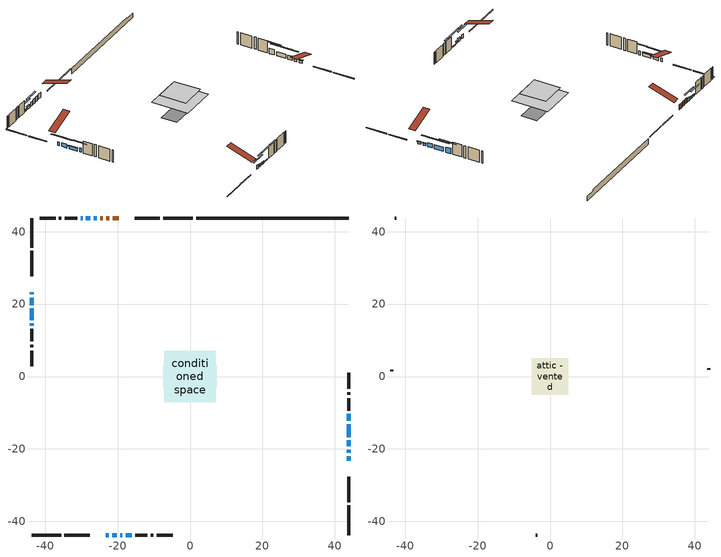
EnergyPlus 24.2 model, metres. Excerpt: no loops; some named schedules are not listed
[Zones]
conditioned space
 floor outside (Floor1 construction): -1.15,-1.15 -1.15,1.15 1.15,1.15 1.15,-1.15 z0.36
 floor adiabatic (AdiabaticFloorConstruction): -7.05,-7.05 -7.05,7.05 7.05,7.05 7.05,-7.05 z2.8
 floor foundation (Slab1 construction): -7.45,-3.06 -7.45,3.06 7.45,3.06 7.45,-3.06 z-1.87
 wall outside (RimJoist1 construction): 0.77,43.76 -7.38,43.76 / -43.76,-43.76 -35.61,-43.76 / -43.76,43.76 -43.76,35.61 / 43.76,-43.76 43.76,-35.61 z0.36:0.66
 wall outside (RimJoist2 construction): -8.31,43.76 -15.25,43.76 / -34.68,-43.76 -27.74,-43.76 / -43.76,34.68 -43.76,27.74 / 43.76,-34.68 43.76,-27.74 z0.36:0.66
 wall outside (AdiabaticWallConstruction 1): -19.73,43.76 -21.34,43.76 / -22.27,43.76 -23.11,43.76 / -24.04,43.76 -24.79,43.76 z0.36:2.39
 wall outside (AdiabaticWallConstruction): -43.76,23.26 -43.76,22.7 z0.36:1.83; -25.72,43.76 -26.58,43.76 / -23.26,-43.76 -22.4,-43.76 / -43.76,14.63 -43.76,14.07 / 43.76,-19.27 43.76,-17.64 / 43.76,-16.72 43.76,-13.16 z0.36:1.99; -43.76,21.77 -43.76,19.74 z0.36:1.88; 43.76,-23.26 43.76,-22.04 / 43.76,-21.11 43.76,-20.2 / -27.51,43.76 -28.73,43.76 / -21.47,-43.76 -20.25,-43.76 z0.36:1.28; -19.32,-43.76 -18.71,-43.76 z0.36:0.97; -43.76,18.81 -43.76,15.56 z0.36:1.58; -17.78,-43.76 -16.1,-43.76 z0.36:0.69; -29.66,43.76 -30.2,43.76 z0.36:1.25; 43.76,-12.23 43.76,-10.32 z0.36:2.39
 wall outside (Wall1 construction): -31.12,43.76 -34.55,43.76 / -15.18,-43.76 -11.75,-43.76 / -43.76,13.15 -43.76,9.72 / 43.76,-9.39 43.76,-5.96 z0.36:5.24
 wall outside (Wall2 construction): -35.48,43.76 -36.19,43.76 / -10.82,-43.76 -10.11,-43.76 / -43.76,8.79 -43.76,8.08 / 43.76,-5.04 43.76,-4.32 z0.36:5.24
 wall outside (Wall3 construction): -37.12,43.76 -41.5,43.76 / -9.18,-43.76 -4.79,-43.76 / -43.76,7.15 -43.76,2.76 / 43.76,-3.39 43.76,0.99 z0.36:5.24
 wall foundation (FoundationWall1 construction): 1.7,43.76,-1.87 1.7,43.76,0.36 39.56,43.76,0.36 39.56,43.76,-0.13 43.76,43.76,-0.13 43.76,43.76,-1.87
 window (WindowConstruction 12): -43.76,23.26 -43.76,22.7 z0.36:1.83
 window (WindowConstruction 3): -25.72,43.76 -26.58,43.76 z0.36:1.98
 window (WindowConstruction 4): -23.26,-43.76 -22.4,-43.76 z0.36:1.98
 window (WindowConstruction 5): -43.76,21.77 -43.76,19.74 z0.36:1.88
 window (WindowConstruction 6): 43.76,-23.26 43.76,-22.04 z0.36:1.27
 window (WindowConstruction 7): 43.76,-21.11 43.76,-20.2 z0.36:1.27
 window (WindowConstruction 8): -27.51,43.76 -28.73,43.76 z0.36:1.27
 window (WindowConstruction 9): -21.47,-43.76 -20.25,-43.76 z0.36:1.27
 window (WindowConstruction 10): -19.32,-43.76 -18.71,-43.76 z0.36:0.97
 window (WindowConstruction 11): -43.76,18.81 -43.76,15.56 z0.36:1.58
 window (WindowConstruction 13): -43.76,14.63 -43.76,14.08 z0.36:1.98
 window (WindowConstruction 15): -17.78,-43.76 -16.11,-43.76 z0.36:0.69
 window (WindowConstruction 14): -29.66,43.76 -30.19,43.76 z0.36:1.25
 window (WindowConstruction): 43.76,-19.27 43.76,-17.64 z0.36:1.98
 window (WindowConstruction 1): 43.76,-16.72 43.76,-13.16 z0.36:1.98
 window (WindowConstruction 2): 43.76,-12.23 43.76,-10.32 z0.36:2.39
 door (Door): -19.73,43.76 -21.34,43.76 z0.36:2.39
 door (Door 1): -22.27,43.76 -23.11,43.76 z0.36:2.39
 door (Door 2): -24.04,43.76 -24.79,43.76 z0.36:2.39
 ceiling adiabatic (AdiabaticFloorConstruction): 7.05,-7.05 7.05,7.05 -7.05,7.05 -7.05,-7.05 z2.8
attic - vented
 floor to conditioned space (Floor2 construction Reversed): -5.1,-5.1 -5.1,5.1 5.1,5.1 5.1,-5.1 z5.24
 wall outside (Wall4 construction): -42.43,43.76 -42.83,43.76 / -3.87,-43.76 -3.47,-43.76 / -43.76,1.84 -43.76,1.44 / 43.76,1.92 43.76,2.32 z0.36:5.24
 roof outside (Roof1 construction): -18.8,43.76,5.24 -18.8,33.82,8.55 -16.18,33.82,8.55 -16.18,43.76,5.24; -24.19,-43.76,5.24 -24.19,-33.82,8.55 -26.81,-33.82,8.55 -26.81,-43.76,5.24; -43.76,24.19,5.24 -33.82,24.19,8.55 -33.82,26.81,8.55 -43.76,26.81,5.24; 43.76,-24.19,5.24 33.82,-24.19,8.55 33.82,-26.81,8.55 43.76,-26.81,5.24
shading: -43.76,20.21 -43.76,25.75 -44.17,25.75 -44.17,20.21 z4.32; -29.07,43.76 -23.23,43.76 -23.23,44.17 -29.07,44.17 z4.47; -19.91,-43.76 -25.75,-43.76 -25.75,-44.17 -19.91,-44.17 z4.47; -43.76,17.25 -43.76,24.26 -44.17,24.26 -44.17,17.25 z4.37; 43.76,-21.84 43.76,-23.46 44.17,-23.46 44.17,-21.84 z1.48; 43.76,-20 43.76,-21.31 44.17,-21.31 44.17,-20 z1.48; -28.93,43.76 -27.31,43.76 -27.31,44.17 -28.93,44.17 z1.48; -20.05,-43.76 -21.67,-43.76 -21.67,-44.17 -20.05,-44.17 z1.48; -18.51,-43.76 -19.52,-43.76 -19.52,-44.17 -18.51,-44.17 z1.17; -43.76,15.36 -43.76,19.01 -44.17,19.01 -44.17,15.36 z1.78; -43.76,11.59 -43.76,17.12 -44.17,17.12 -44.17,11.59 z4.47; -11.18,-43.76 -22.71,-43.76 -22.71,-44.17 -11.18,-44.17 z5.62; -32.68,43.76 -27.17,43.76 -27.17,44.17 -32.68,44.17 z3.74; 43.76,-15.15 43.76,-21.76 44.17,-21.76 44.17,-15.15 z4.47; 43.76,-10.67 43.76,-19.21 44.17,-19.21 44.17,-10.67 z4.47; 43.76,-7.83 43.76,-14.72 44.17,-14.72 44.17,-7.83 z4.88
[Building]
Building 1: Terrain=Suburbs
[Site:Location]
Toronto City Centre_ON: Latitude {deg}=43.63; Longitude {deg}=-79.39; Time Zone {hr}=-5; Elevation {m}=77; Keep Site Location Information=Yes
[Site:GroundTemperature:Shallow]
5.01852, 3.26908, 3.12898, 3.95918, 7.29196, 10.6092, 13.4851, 15.3069, 15.4617, 13.9799, 11.1774, 7.9619
[Site:WaterMainsTemperature]
Calculation Method=Schedule; Temperature Schedule=mains temperature schedule
[Material] Roughness=Rough; Thermal Absorptance=0.9
Name | Thickness {m} | Conductivity {W/m-K} | Density {kg/m3} | Specific Heat {J/kg-K} | Solar Absorptance | Visible Absorptance
asphalt or fiberglass shingles | 0.00635 | 0.162714 | 1121.4 | 1465.45 | 0.4 | 0.4
ceiling loosefill ins | 0.254 | 0.0480833 | 16.02 | 1046.75 | 0.7 | 0.7
ceiling stud and cavity | 0.1397 | 0.139188 | 65.682 | 1177.47 | 0.7 | 0.7
concrete 4.0 in. | 0.1016 | 1.803125 | 2242.8 | 837.4 | 0.7 | 0.7
concrete 8.0 in. | 0.2032 | 1.803125 | 2242.8 | 837.4 | 0.7 | 0.7
door material | 0.04445 | 0.053851 | 512.64 | 1214.23 | 0.7 | 0.7
door material 1 | 0.04445 | 0.20624 | 512.64 | 1214.23 | 0.7 | 0.7
exterior vertical ins | 0.0457286 | 0.029427 | 32.04 | 1214.23 | 0.7 | 0.7
floor covering | 0.0127 | 0.0433444 | 54.468 | 1339.84 | 0.6 | 0.6
floor rigid ins; rim joist rigid ins | 0.051816 | 0.029427 | 32.04 | 1214.23 | 0.7 | 0.7
floor rigid ins 1; wall rigid ins | 0.512978 | 0.029427 | 32.04 | 1214.23 | 0.7 | 0.7
floor stud and cavity | 0.1397 | 0.0895258 | 92.3553 | 1139.71 | 0.7 | 0.7
floor stud and cavity 1 | 0.1397 | 1.75129 | 37.0049 | 1207.88 | 0.7 | 0.7
furniture material conditioned space 1 | 0.1524 | 0.115458 | 640.8 | 1214.23 | 0.6 | 0.6
gypsum board | 0.0127 | 0.160291 | 801 | 837.4 | 0.6 | 0.6
gypsum board 1 | 0.0127 | 0.160291 | 801 | 837.4 | 0.7 | 0.7
osb sheathing 0.5 in. | 0.0127 | 0.115458 | 512.64 | 1214.23 | 0.7 | 0.7
osb sheathing 0.75 in. | 0.01905 | 0.115458 | 512.64 | 1214.23 | 0.7 | 0.7
osb sheathing 2.0 in. | 0.0508 | 0.115458 | 512.64 | 1214.23 | 0.7 | 0.7
rim joist stud and cavity | 0.0508 | 0.0296634 | 125.044 | 1163.47 | 0.6 | 0.6
rim joist stud and cavity 1 | 0.0508 | 0.035244 | 125.044 | 1163.47 | 0.6 | 0.6
slab rigid ins | 0.00025908 | 0.029427 | 32.04 | 1214.23 | 0.7 | 0.7
wall stud and cavity | 0.1397 | 0.0820459 | 139.0536 | 1170.24 | 0.7 | 0.7
wall stud and cavity 1 | 0.1397 | 0.111431 | 139.0536 | 1170.24 | 0.7 | 0.7
wall stud and cavity 2 | 0.1397 | 0.0940029 | 139.0536 | 1170.24 | 0.7 | 0.7
wall stud and cavity 3 | 0.0889 | 6.1454 | 50.32683 | 1063.81 | 0.6 | 0.6
wall stud and cavity 4 | 0.0889 | 0.380278 | 52.3479 | 1209.89 | 0.7 | 0.7
wall stud and cavity 5 | 0.0889 | 0.391764 | 83.0341 | 1211.67 | 0.7 | 0.7
wood siding | 0.0254 | 0.102417 | 544.68 | 1172.36 | 0.4 | 0.4
wood siding 1 | 0.00254 | 0.102417 | 544.68 | 1172.36 | 0.4 | 0.4
wood siding 2; wood siding 3; wood siding 4 | 0.0254 | 0.102417 | 544.68 | 1172.36 | 0.7 | 0.7
[WindowMaterial:SimpleGlazingSystem]
Name | U-Factor {W/m2-K} | Solar Heat Gain Coefficient
WindowMaterial | 1.77835 | 0.63
WindowMaterial 1 | 1.7846 | 0.6
WindowMaterial 10 | 3.30914 | 0.62
WindowMaterial 11 | 3.310274 | 0.62
WindowMaterial 12 | 2.992306 | 0.59
WindowMaterial 13 | 4.925665 | 0.6
WindowMaterial 2 | 2.97414 | 0.6
WindowMaterial 3 | 1.78516 | 0.6
WindowMaterial 4 | 2.07304 | 0.65
WindowMaterial 5 | 3.30346 | 0.65
WindowMaterial 6 | 1.788 | 0.58
WindowMaterial 7 | 1.785731 | 0.59
WindowMaterial 8 | 1.794248 | 0.52
WindowMaterial 9 | 1.78062 | 0.62
[Construction]
AdiabaticFloorConstruction: floor stud and cavity 1, floor rigid ins 1, osb sheathing 0.75 in., floor covering
AdiabaticWallConstruction: wood siding 3, wall rigid ins, wall stud and cavity 4, gypsum board
AdiabaticWallConstruction 1: wood siding 4, wall rigid ins, wall stud and cavity 4, gypsum board
Door; Door 1: door material
Door 2: door material 1
Floor1 construction: floor stud and cavity, floor rigid ins, osb sheathing 0.75 in., floor covering
Floor2 construction Reversed: gypsum board, ceiling stud and cavity, ceiling loosefill ins
FoundationWall1 construction: concrete 8.0 in., gypsum board 1
furniture construction conditioned space 1: furniture material conditioned space 1
PartitionWallConstruction: gypsum board, wall stud and cavity 5, gypsum board
RimJoist1 construction: wood siding 2, osb sheathing 2.0 in., rim joist stud and cavity
RimJoist2 construction: wood siding 2, rim joist rigid ins, osb sheathing 2.0 in., rim joist stud and cavity 1
Roof1 construction: asphalt or fiberglass shingles
Slab1 construction: slab rigid ins, concrete 4.0 in.
Wall1 construction: wood siding, osb sheathing 0.5 in., wall stud and cavity, gypsum board
Wall2 construction: wood siding, osb sheathing 0.5 in., wall stud and cavity 1, gypsum board
Wall3 construction: wood siding, osb sheathing 0.5 in., wall stud and cavity 2, gypsum board
Wall4 construction: wood siding 1, wall stud and cavity 3
WindowConstruction: WindowMaterial
WindowConstruction 1: WindowMaterial 1
WindowConstruction 10: WindowMaterial 8
WindowConstruction 11: WindowMaterial 9
WindowConstruction 12: WindowMaterial 10
WindowConstruction 13: WindowMaterial 11
WindowConstruction 14: WindowMaterial 12
WindowConstruction 15: WindowMaterial 13
WindowConstruction 2: WindowMaterial 2
WindowConstruction 3; WindowConstruction 4: WindowMaterial 3
WindowConstruction 5: WindowMaterial 4
WindowConstruction 6: WindowMaterial 5
WindowConstruction 7: WindowMaterial 6
WindowConstruction 8; WindowConstruction 9: WindowMaterial 7
[Zone] Multiplier=1; Part of Total Floor Area=Yes
Name | Volume {m3}
attic - vented | 56.0758
conditioned space | 717
[Space]
Name | Zone | Volume {m3}
attic - vented 1 | attic - vented | 56.0758
conditioned space 1 | conditioned space | 717
[ZoneInfiltration:EffectiveLeakageArea]
infil attic - vented 1: Zone or Space=attic - vented 1; Schedule=Always On Discrete; Effective Air Leakage Area {cm2}=4388.21; Stack Coefficient=0.000569607; Wind Coefficient=1.61253e-05
[ZoneMixing]
whole house fan mix: Zone or Space=attic - vented; Schedule=Always On Continuous; Design Flow Rate Calculation Method=Flow/Zone; Design Flow Rate {m3/s}=0; Source Zone or Space=conditioned space
[SurfaceProperty:ExposedFoundationPerimeter]
Slab1: Exposed Perimeter Calculation Method=TotalExposedPerimeter; Total Exposed Perimeter {m}=42.062
[InternalMass] Zone or ZoneList=conditioned space; Space or SpaceList=conditioned space 1
Name | Construction | Surface Area {m2}
furniture mass conditioned space 1 | furniture construction conditioned space 1 | 118.124
partition wall mass | PartitionWallConstruction | 295.31
[Lights]
interior lighting: Zone or ZoneList or Space or SpaceList=conditioned space 1; Schedule=interior lighting schedule; Design Level Calculation Method=LightingLevel; Lighting Level {W}=343.2; Return Air Fraction=0; Fraction Radiant=0.6; Fraction Visible=0.2; Fraction Replaceable=1
[People]
occupants: Zone or ZoneList or Space or SpaceList=conditioned space 1; Number of People Schedule=occupants schedule; Number of People Calculation Method=People; Number of People=3; Fraction Radiant=0.314171; Sensible Heat Fraction=0.56303; Activity Level Schedule=occupants activity schedule; Carbon Dioxide Generation Rate {m3/s-W}=0; Enable ASHRAE 55 Comfort Warnings=No; Mean Radiant Temperature Calculation Type=EnclosureAveraged
[ElectricEquipment] Zone or ZoneList or Space or SpaceList=conditioned space 1; Design Level Calculation Method=EquipmentLevel
Name | Schedule | Design Level {W} | Fraction Latent | Fraction Radiant | Fraction Lost
clothes dryer | clothes dryer schedule | 140.772 | 0.015 | 0.081 | 0.85
clothes washer | clothes washer schedule | 32.1985 | 0.03 | 0.162 | 0.7
cooking range | cooking range schedule | 215.147 | 0.08 | 0.432 | 0.2
dishwasher | dishwasher schedule | 66.8632 | 0.3 | 0.18 | 0.4
fridge | fridge schedule | 72.9452 | 0 | 0.6 | 0
mech vent bath fan 0 | mech vent bath fan 0 schedule | 43 | 0 | 0 | 1
mech vent bath fan 1 | mech vent bath fan 1 schedule | 43 | 0 | 0 | 1
mech vent house fan | mech vent house fan schedule | 0 | 0 | 0 | 1
mech vent house fan cfis | mech vent house fan cfis schedule | 0 | 0 | 0 | 0
mech vent range fan 0 | mech vent range fan 0 schedule | 43 | 0 | 0 | 1
misc plug loads | misc plug loads schedule | 494.7 | 0.045 | 0.513 | 0.1
whole house fan | Always On Discrete | 0 | 0 | 0 | 1
[OtherEquipment] Zone or ZoneList or Space or SpaceList=conditioned space 1; Design Level Calculation Method=EquipmentLevel
Name | Fuel Type | Schedule | Design Level {W} | Fraction Latent | Fraction Radiant | Fraction Lost
clothes dryer 1 | Electricity | clothes dryer schedule | 0 | 0.015 | 0.081 | 0.85
cooking range 1 | Electricity | cooking range schedule | 0 | 0.08 | 0.432 | 0.2
general water use latent | None | general water use schedule | 62.594 | 1 | 0 | 0
general water use sensible | None | general water use schedule | -61.6891 | 0 | 0.6 | 0
mech vent house fan latent load | None | Always On Discrete | 0 | 1 | 0 | 0
mech vent house fan sensible load | None | Always On Discrete | 0 | 0 | 0 | 0
water heater energy adjustment1 | NaturalGas | Always On Discrete | 0.01 | 0 | 0 | 1
[ZoneInfiltration:DesignFlowRate] Zone or ZoneList or Space or SpaceList=conditioned space 1; Schedule=Always On Discrete; Design Flow Rate Calculation Method=Flow/Zone; Design Flow Rate {m3/s}=0
infil flow; natural vent flow; whole house fan flow
[Foundation:Kiva]
Foundation Kiva 1: Initial Indoor Air Temperature {C}=18; Wall Height Above Grade {m}=0.359999; Wall Depth Below Slab {m}=0.2032; Custom Block Material Name 1=exterior vertical ins; Custom Block Depth 1 {m}=2.23001; Custom Block X Position 1 {m}=0.2159; Custom Block Z Position 1 {m}=0
[Foundation:Kiva:Settings]
Soil Conductivity {W/m-K}=0.849921; Soil Density {kg/m3}=1842.3; Soil Specific Heat {J/kg-K}=418.7; Ground Solar Absorptivity=0.9; Ground Thermal Absorptivity=0.9; Ground Surface Roughness {m}=0.03; Far-Field Width {m}=40; Deep-Ground Boundary Condition=ZeroFlux; Deep-Ground Depth {m}=40; Minimum Cell Dimension {m}=0.2; Maximum Cell Growth Coefficient=3; Simulation Timestep=Timestep
[Exterior:Lights]
exterior lighting: Schedule=exterior lighting schedule; Design Level {W}=75.6
[Schedule:Constant]
Name | Hourly Value
Always On Continuous; mech vent house fan schedule; mech vent house fan cfis schedule; Always On Discrete | 1
occupants activity schedule | 117.228
fridge schedule | 0
[Schedule:Week:Daily]
interior lighting schedule Week Rule - Jan1-Jan27: interior lighting schedule day, interior lighting schedule day, interior lighting schedule day, interior lighting schedule day, interior lighting schedule day, interior lighting schedule day, interior lighting schedule day, interior lighting schedule default day, interior lighting schedule default day, interior lighting schedule default day, interior lighting schedule default day, interior lighting schedule default day
interior lighting schedule Week Rule - Jan28-Feb3: interior lighting schedule day, interior lighting schedule day, interior lighting schedule day, interior lighting schedule day, interior lighting schedule day 1, interior lighting schedule day 1, interior lighting schedule day 1, interior lighting schedule default day, interior lighting schedule default day, interior lighting schedule default day, interior lighting schedule default day, interior lighting schedule default day
interior lighting schedule Week Rule - Feb4-Feb24: interior lighting schedule day 1, interior lighting schedule day 1, interior lighting schedule day 1, interior lighting schedule day 1, interior lighting schedule day 1, interior lighting schedule day 1, interior lighting schedule day 1, interior lighting schedule default day, interior lighting schedule default day, interior lighting schedule default day, interior lighting schedule default day, interior lighting schedule default day
interior lighting schedule Week Rule - Feb25-Mar3: interior lighting schedule day 1, interior lighting schedule day 1, interior lighting schedule day 1, interior lighting schedule day 1, interior lighting schedule day 2, interior lighting schedule day 2, interior lighting schedule day 2, interior lighting schedule default day, interior lighting schedule default day, interior lighting schedule default day, interior lighting schedule default day, interior lighting schedule default day
interior lighting schedule Week Rule - Mar4-Mar31: interior lighting schedule day 2, interior lighting schedule day 2, interior lighting schedule day 2, interior lighting schedule day 2, interior lighting schedule day 2, interior lighting schedule day 2, interior lighting schedule day 2, interior lighting schedule default day, interior lighting schedule default day, interior lighting schedule default day, interior lighting schedule default day, interior lighting schedule default day
interior lighting schedule Week Rule - Apr1-Apr28: interior lighting schedule day 3, interior lighting schedule day 3, interior lighting schedule day 3, interior lighting schedule day 3, interior lighting schedule day 3, interior lighting schedule day 3, interior lighting schedule day 3, interior lighting schedule default day, interior lighting schedule default day, interior lighting schedule default day, interior lighting schedule default day, interior lighting schedule default day
interior lighting schedule Week Rule - Apr29-May5: interior lighting schedule day 3, interior lighting schedule day 3, interior lighting schedule day 4, interior lighting schedule day 4, interior lighting schedule day 4, interior lighting schedule day 4, interior lighting schedule day 4, interior lighting schedule default day, interior lighting schedule default day, interior lighting schedule default day, interior lighting schedule default day, interior lighting schedule default day
interior lighting schedule Week Rule - May6-May26: interior lighting schedule day 4, interior lighting schedule day 4, interior lighting schedule day 4, interior lighting schedule day 4, interior lighting schedule day 4, interior lighting schedule day 4, interior lighting schedule day 4, interior lighting schedule default day, interior lighting schedule default day, interior lighting schedule default day, interior lighting schedule default day, interior lighting schedule default day
interior lighting schedule Week Rule - May27-Jun2: interior lighting schedule day 4, interior lighting schedule day 4, interior lighting schedule day 4, interior lighting schedule day 4, interior lighting schedule day 4, interior lighting schedule day 5, interior lighting schedule day 5, interior lighting schedule default day, interior lighting schedule default day, interior lighting schedule default day, interior lighting schedule default day, interior lighting schedule default day
interior lighting schedule Week Rule - Jun3-Jun30: interior lighting schedule day 5, interior lighting schedule day 5, interior lighting schedule day 5, interior lighting schedule day 5, interior lighting schedule day 5, interior lighting schedule day 5, interior lighting schedule day 5, interior lighting schedule default day, interior lighting schedule default day, interior lighting schedule default day, interior lighting schedule default day, interior lighting schedule default day
interior lighting schedule Week Rule - Jul1-Jul28: interior lighting schedule day 6, interior lighting schedule day 6, interior lighting schedule day 6, interior lighting schedule day 6, interior lighting schedule day 6, interior lighting schedule day 6, interior lighting schedule day 6, interior lighting schedule default day, interior lighting schedule default day, interior lighting schedule default day, interior lighting schedule default day, interior lighting schedule default day
interior lighting schedule Week Rule - Jul29-Aug4: interior lighting schedule day 6, interior lighting schedule day 6, interior lighting schedule day 6, interior lighting schedule day 7, interior lighting schedule day 7, interior lighting schedule day 7, interior lighting schedule day 7, interior lighting schedule default day, interior lighting schedule default day, interior lighting schedule default day, interior lighting schedule default day, interior lighting schedule default day
interior lighting schedule Week Rule - Aug5-Aug25: interior lighting schedule day 7, interior lighting schedule day 7, interior lighting schedule day 7, interior lighting schedule day 7, interior lighting schedule day 7, interior lighting schedule day 7, interior lighting schedule day 7, interior lighting schedule default day, interior lighting schedule default day, interior lighting schedule default day, interior lighting schedule default day, interior lighting schedule default day
interior lighting schedule Week Rule - Aug26-Sep1: interior lighting schedule day 7, interior lighting schedule day 7, interior lighting schedule day 7, interior lighting schedule day 7, interior lighting schedule day 7, interior lighting schedule day 7, interior lighting schedule day 8, interior lighting schedule default day, interior lighting schedule default day, interior lighting schedule default day, interior lighting schedule default day, interior lighting schedule default day
interior lighting schedule Week Rule - Sep2-Sep29: interior lighting schedule day 8, interior lighting schedule day 8, interior lighting schedule day 8, interior lighting schedule day 8, interior lighting schedule day 8, interior lighting schedule day 8, interior lighting schedule day 8, interior lighting schedule default day, interior lighting schedule default day, interior lighting schedule default day, interior lighting schedule default day, interior lighting schedule default day
interior lighting schedule Week Rule - Sep30-Oct6: interior lighting schedule day 8, interior lighting schedule day 9, interior lighting schedule day 9, interior lighting schedule day 9, interior lighting schedule day 9, interior lighting schedule day 9, interior lighting schedule day 9, interior lighting schedule default day, interior lighting schedule default day, interior lighting schedule default day, interior lighting schedule default day, interior lighting schedule default day
interior lighting schedule Week Rule - Oct7-Oct27: interior lighting schedule day 9, interior lighting schedule day 9, interior lighting schedule day 9, interior lighting schedule day 9, interior lighting schedule day 9, interior lighting schedule day 9, interior lighting schedule day 9, interior lighting schedule default day, interior lighting schedule default day, interior lighting schedule default day, interior lighting schedule default day, interior lighting schedule default day
interior lighting schedule Week Rule - Oct28-Nov3: interior lighting schedule day 9, interior lighting schedule day 9, interior lighting schedule day 9, interior lighting schedule day 9, interior lighting schedule day 10, interior lighting schedule day 10, interior lighting schedule day 10, interior lighting schedule default day, interior lighting schedule default day, interior lighting schedule default day, interior lighting schedule default day, interior lighting schedule default day
interior lighting schedule Week Rule - Nov4-Nov24: interior lighting schedule day 10, interior lighting schedule day 10, interior lighting schedule day 10, interior lighting schedule day 10, interior lighting schedule day 10, interior lighting schedule day 10, interior lighting schedule day 10, interior lighting schedule default day, interior lighting schedule default day, interior lighting schedule default day, interior lighting schedule default day, interior lighting schedule default day
interior lighting schedule Week Rule - Nov25-Dec1: interior lighting schedule day 10, interior lighting schedule day 10, interior lighting schedule day 10, interior lighting schedule day 10, interior lighting schedule day 10, interior lighting schedule day 10, interior lighting schedule day 11, interior lighting schedule default day, interior lighting schedule default day, interior lighting schedule default day, interior lighting schedule default day, interior lighting schedule default day
interior lighting schedule Week Rule - Dec2-Dec31: interior lighting schedule day 11, interior lighting schedule day 11, interior lighting schedule day 11, interior lighting schedule day 11, interior lighting schedule day 11, interior lighting schedule day 11, interior lighting schedule day 11, interior lighting schedule default day, interior lighting schedule default day, interior lighting schedule default day, interior lighting schedule default day, interior lighting schedule default day
occupants schedule Week Rule - Jan1-Dec31: occupants schedule day, occupants schedule day, occupants schedule day, occupants schedule day, occupants schedule day, occupants schedule day, occupants schedule day, occupants schedule default day, occupants schedule default day, occupants schedule default day, occupants schedule default day, occupants schedule default day
clothes dryer schedule Week Rule - Jan1-Dec31: clothes dryer schedule day, clothes dryer schedule day, clothes dryer schedule day, clothes dryer schedule day, clothes dryer schedule day, clothes dryer schedule day, clothes dryer schedule day, clothes dryer schedule default day, clothes dryer schedule default day, clothes dryer schedule default day, clothes dryer schedule default day, clothes dryer schedule default day
clothes washer schedule Week Rule - Jan1-Dec31: clothes washer schedule day, clothes washer schedule day, clothes washer schedule day, clothes washer schedule day, clothes washer schedule day, clothes washer schedule day, clothes washer schedule day, clothes washer schedule default day, clothes washer schedule default day, clothes washer schedule default day, clothes washer schedule default day, clothes washer schedule default day
cooking range schedule Week Rule - Jan1-Dec31: cooking range schedule day, cooking range schedule day, cooking range schedule day, cooking range schedule day, cooking range schedule day, cooking range schedule day, cooking range schedule day, cooking range schedule default day, cooking range schedule default day, cooking range schedule default day, cooking range schedule default day, cooking range schedule default day
dishwasher schedule Week Rule - Jan1-Dec31: dishwasher schedule day, dishwasher schedule day, dishwasher schedule day, dishwasher schedule day, dishwasher schedule day, dishwasher schedule day, dishwasher schedule day, dishwasher schedule default day, dishwasher schedule default day, dishwasher schedule default day, dishwasher schedule default day, dishwasher schedule default day
mech vent bath fan 0 schedule Week Rule - Jan1-Dec31: mech vent bath fan 0 schedule day, mech vent bath fan 0 schedule day, mech vent bath fan 0 schedule day, mech vent bath fan 0 schedule day, mech vent bath fan 0 schedule day, mech vent bath fan 0 schedule day, mech vent bath fan 0 schedule day, mech vent bath fan 0 schedule default day, mech vent bath fan 0 schedule default day, mech vent bath fan 0 schedule default day, mech vent bath fan 0 schedule default day, mech vent bath fan 0 schedule default day
mech vent bath fan 1 schedule Week Rule - Jan1-Dec31: mech vent bath fan 1 schedule day, mech vent bath fan 1 schedule day, mech vent bath fan 1 schedule day, mech vent bath fan 1 schedule day, mech vent bath fan 1 schedule day, mech vent bath fan 1 schedule day, mech vent bath fan 1 schedule day, mech vent bath fan 1 schedule default day, mech vent bath fan 1 schedule default day, mech vent bath fan 1 schedule default day, mech vent bath fan 1 schedule default day, mech vent bath fan 1 schedule default day
mech vent range fan 0 schedule Week Rule - Jan1-Dec31: mech vent range fan 0 schedule day, mech vent range fan 0 schedule day, mech vent range fan 0 schedule day, mech vent range fan 0 schedule day, mech vent range fan 0 schedule day, mech vent range fan 0 schedule day, mech vent range fan 0 schedule day, mech vent range fan 0 schedule default day, mech vent range fan 0 schedule default day, mech vent range fan 0 schedule default day, mech vent range fan 0 schedule default day, mech vent range fan 0 schedule default day
misc plug loads schedule Week Rule - Jan1-Dec31: misc plug loads schedule day, misc plug loads schedule day, misc plug loads schedule day, misc plug loads schedule day, misc plug loads schedule day, misc plug loads schedule day, misc plug loads schedule day, misc plug loads schedule default day, misc plug loads schedule default day, misc plug loads schedule default day, misc plug loads schedule default day, misc plug loads schedule default day
general water use schedule Week Rule - Jan1-Dec31: general water use schedule day, general water use schedule day, general water use schedule day, general water use schedule day, general water use schedule day, general water use schedule day, general water use schedule day, general water use schedule default day, general water use schedule default day, general water use schedule default day, general water use schedule default day, general water use schedule default day
exterior lighting schedule Week Rule - Jan1-Jan27: exterior lighting schedule day, exterior lighting schedule day, exterior lighting schedule day, exterior lighting schedule day, exterior lighting schedule day, exterior lighting schedule day, exterior lighting schedule day, exterior lighting schedule default day, exterior lighting schedule default day, exterior lighting schedule default day, exterior lighting schedule default day, exterior lighting schedule default day
exterior lighting schedule Week Rule - Jan28-Feb3: exterior lighting schedule day, exterior lighting schedule day, exterior lighting schedule day, exterior lighting schedule day, exterior lighting schedule day 1, exterior lighting schedule day 1, exterior lighting schedule day 1, exterior lighting schedule default day, exterior lighting schedule default day, exterior lighting schedule default day, exterior lighting schedule default day, exterior lighting schedule default day
exterior lighting schedule Week Rule - Feb4-Feb24: exterior lighting schedule day 1, exterior lighting schedule day 1, exterior lighting schedule day 1, exterior lighting schedule day 1, exterior lighting schedule day 1, exterior lighting schedule day 1, exterior lighting schedule day 1, exterior lighting schedule default day, exterior lighting schedule default day, exterior lighting schedule default day, exterior lighting schedule default day, exterior lighting schedule default day
exterior lighting schedule Week Rule - Feb25-Mar3: exterior lighting schedule day 1, exterior lighting schedule day 1, exterior lighting schedule day 1, exterior lighting schedule day 1, exterior lighting schedule day 2, exterior lighting schedule day 2, exterior lighting schedule day 2, exterior lighting schedule default day, exterior lighting schedule default day, exterior lighting schedule default day, exterior lighting schedule default day, exterior lighting schedule default day
exterior lighting schedule Week Rule - Mar4-Mar31: exterior lighting schedule day 2, exterior lighting schedule day 2, exterior lighting schedule day 2, exterior lighting schedule day 2, exterior lighting schedule day 2, exterior lighting schedule day 2, exterior lighting schedule day 2, exterior lighting schedule default day, exterior lighting schedule default day, exterior lighting schedule default day, exterior lighting schedule default day, exterior lighting schedule default day
exterior lighting schedule Week Rule - Apr1-Apr28: exterior lighting schedule day 3, exterior lighting schedule day 3, exterior lighting schedule day 3, exterior lighting schedule day 3, exterior lighting schedule day 3, exterior lighting schedule day 3, exterior lighting schedule day 3, exterior lighting schedule default day, exterior lighting schedule default day, exterior lighting schedule default day, exterior lighting schedule default day, exterior lighting schedule default day
exterior lighting schedule Week Rule - Apr29-May5: exterior lighting schedule day 3, exterior lighting schedule day 3, exterior lighting schedule day 4, exterior lighting schedule day 4, exterior lighting schedule day 4, exterior lighting schedule day 4, exterior lighting schedule day 4, exterior lighting schedule default day, exterior lighting schedule default day, exterior lighting schedule default day, exterior lighting schedule default day, exterior lighting schedule default day
exterior lighting schedule Week Rule - May6-May26: exterior lighting schedule day 4, exterior lighting schedule day 4, exterior lighting schedule day 4, exterior lighting schedule day 4, exterior lighting schedule day 4, exterior lighting schedule day 4, exterior lighting schedule day 4, exterior lighting schedule default day, exterior lighting schedule default day, exterior lighting schedule default day, exterior lighting schedule default day, exterior lighting schedule default day
exterior lighting schedule Week Rule - May27-Jun2: exterior lighting schedule day 4, exterior lighting schedule day 4, exterior lighting schedule day 4, exterior lighting schedule day 4, exterior lighting schedule day 4, exterior lighting schedule day 5, exterior lighting schedule day 5, exterior lighting schedule default day, exterior lighting schedule default day, exterior lighting schedule default day, exterior lighting schedule default day, exterior lighting schedule default day
[Schedule:Year]
interior lighting schedule: interior lighting schedule Week Rule - Jan1-Jan27, 1, 1, 1, 27, interior lighting schedule Week Rule - Jan28-Feb3, 1, 28, 2, 3, interior lighting schedule Week Rule - Feb4-Feb24, 2, 4, 2, 24, interior lighting schedule Week Rule - Feb25-Mar3, 2, 25, 3, 3, interior lighting schedule Week Rule - Mar4-Mar31, 3, 4, 3, 31, interior lighting schedule Week Rule - Apr1-Apr28, 4, 1, 4, 28, interior lighting schedule Week Rule - Apr29-May5, 4, 29, 5, 5, interior lighting schedule Week Rule - May6-May26, 5, 6, 5, 26, interior lighting schedule Week Rule - May27-Jun2, 5, 27, 6, 2, interior lighting schedule Week Rule - Jun3-Jun30, 6, 3, 6, 30, interior lighting schedule Week Rule - Jul1-Jul28, 7, 1, 7, 28, interior lighting schedule Week Rule - Jul29-Aug4, 7, 29, 8, 4, interior lighting schedule Week Rule - Aug5-Aug25, 8, 5, 8, 25, interior lighting schedule Week Rule - Aug26-Sep1, 8, 26, 9, 1, interior lighting schedule Week Rule - Sep2-Sep29, 9, 2, 9, 29, interior lighting schedule Week Rule - Sep30-Oct6, 9, 30, 10, 6, interior lighting schedule Week Rule - Oct7-Oct27, 10, 7, 10, 27, interior lighting schedule Week Rule - Oct28-Nov3, 10, 28, 11, 3, interior lighting schedule Week Rule - Nov4-Nov24, 11, 4, 11, 24, interior lighting schedule Week Rule - Nov25-Dec1, 11, 25, 12, 1, interior lighting schedule Week Rule - Dec2-Dec31, 12, 2, 12, 31
occupants schedule: occupants schedule Week Rule - Jan1-Dec31, 1, 1, 12, 31
clothes dryer schedule: clothes dryer schedule Week Rule - Jan1-Dec31, 1, 1, 12, 31
clothes washer schedule: clothes washer schedule Week Rule - Jan1-Dec31, 1, 1, 12, 31
cooking range schedule: cooking range schedule Week Rule - Jan1-Dec31, 1, 1, 12, 31
dishwasher schedule: dishwasher schedule Week Rule - Jan1-Dec31, 1, 1, 12, 31
mech vent bath fan 0 schedule: mech vent bath fan 0 schedule Week Rule - Jan1-Dec31, 1, 1, 12, 31
mech vent bath fan 1 schedule: mech vent bath fan 1 schedule Week Rule - Jan1-Dec31, 1, 1, 12, 31
mech vent range fan 0 schedule: mech vent range fan 0 schedule Week Rule - Jan1-Dec31, 1, 1, 12, 31
misc plug loads schedule: misc plug loads schedule Week Rule - Jan1-Dec31, 1, 1, 12, 31
general water use schedule: general water use schedule Week Rule - Jan1-Dec31, 1, 1, 12, 31
exterior lighting schedule: exterior lighting schedule Week Rule - Jan1-Jan27, 1, 1, 1, 27, exterior lighting schedule Week Rule - Jan28-Feb3, 1, 28, 2, 3, exterior lighting schedule Week Rule - Feb4-Feb24, 2, 4, 2, 24, exterior lighting schedule Week Rule - Feb25-Mar3, 2, 25, 3, 3, exterior lighting schedule Week Rule - Mar4-Mar31, 3, 4, 3, 31, exterior lighting schedule Week Rule - Apr1-Apr28, 4, 1, 4, 28, exterior lighting schedule Week Rule - Apr29-May5, 4, 29, 5, 5, exterior lighting schedule Week Rule - May6-May26, 5, 6, 5, 26, exterior lighting schedule Week Rule - May27-Jun2, 5, 27, 6, 2, exterior lighting schedule Week Rule - Jun3-Jun30, 6, 3, 6, 30, exterior lighting schedule Week Rule - Jul1-Jul28, 7, 1, 7, 28, exterior lighting schedule Week Rule - Jul29-Aug4, 7, 29, 8, 4, exterior lighting schedule Week Rule - Aug5-Aug25, 8, 5, 8, 25, exterior lighting schedule Week Rule - Aug26-Sep1, 8, 26, 9, 1, exterior lighting schedule Week Rule - Sep2-Sep29, 9, 2, 9, 29, exterior lighting schedule Week Rule - Sep30-Oct6, 9, 30, 10, 6, exterior lighting schedule Week Rule - Oct7-Oct27, 10, 7, 10, 27, exterior lighting schedule Week Rule - Oct28-Nov3, 10, 28, 11, 3, exterior lighting schedule Week Rule - Nov4-Nov24, 11, 4, 11, 24, exterior lighting schedule Week Rule - Nov25-Dec1, 11, 25, 12, 1, exterior lighting schedule Week Rule - Dec2-Dec31, 12, 2, 12, 31
[Schedule:Compact]
mains temperature schedule: Through: 01/01, For: AllDays, Until: 24:00, 8.80333, Through: 01/02, For: AllDays, Until: 24:00, 8.74333, Through: 01/03, For: AllDays, Until: 24:00, 8.68389, Through: 01/04, For: AllDays, Until: 24:00, 8.62611, Through: 01/05, For: AllDays, Until: 24:00, 8.56944, Through: 01/06, For: AllDays, Until: 24:00, 8.51389, Through: 01/07, For: AllDays, Until: 24:00, 8.45944, Through: 01/08, For: AllDays, Until: 24:00, 8.40611, Through: 01/09, For: AllDays, Until: 24:00, 8.35389, Through: 01/10, For: AllDays, Until: 24:00, 8.30278, Through: 01/11, For: AllDays, Until: 24:00, 8.25333, Through: 01/12, For: AllDays, Until: 24:00, 8.205, Through: 01/13, For: AllDays, Until: 24:00, 8.15778, Through: 01/14, For: AllDays, Until: 24:00, 8.11222, Through: 01/15, For: AllDays, Until: 24:00, 8.06778, Through: 01/16, For: AllDays, Until: 24:00, 8.02444, Through: 01/17, For: AllDays, Until: 24:00, 7.98222, Through: 01/18, For: AllDays, Until: 24:00, 7.94167, Through: 01/19, For: AllDays, Until: 24:00, 7.90222, Through: 01/20, For: AllDays, Until: 24:00, 7.86444, Through: 01/21, For: AllDays, Until: 24:00, 7.82778, Through: 01/22, For: AllDays, Until: 24:00, 7.79278, Through: 01/23, For: AllDays, Until: 24:00, 7.75889, Through: 01/24, For: AllDays, Until: 24:00, 7.72667, Through: 01/25, For: AllDays, Until: 24:00, 7.69556, Through: 01/26, For: AllDays, Until: 24:00, 7.66611, Through: 01/27, For: AllDays, Until: 24:00, 7.63778, Through: 01/28, For: AllDays, Until: 24:00, 7.61111, Through: 01/29, For: AllDays, Until: 24:00, 7.58556, Through: 01/30, For: AllDays, Until: 24:00, 7.56167, Through: 01/31, For: AllDays, Until: 24:00, 7.53944, Through: 02/01, For: AllDays, Until: 24:00, 7.51833, Through: 02/02, For: AllDays, Until: 24:00, 7.49889, Through: 02/03, For: AllDays, Until: 24:00, 7.48111, Through: 02/04, For: AllDays, Until: 24:00, 7.46444, Through: 02/05, For: AllDays, Until: 24:00, 7.44944, Through: 02/06, For: AllDays, Until: 24:00, 7.43556, Through: 02/07, For: AllDays, Until: 24:00, 7.42333, Through: 02/08, For: AllDays, Until: 24:00, 7.41278, Through: 02/09, For: AllDays, Until: 24:00, 7.40389, Through: 02/10, For: AllDays, Until: 24:00, 7.39611, Through: 02/11, For: AllDays, Until: 24:00, 7.39, Through: 02/12, For: AllDays, Until: 24:00, 7.38556, Through: 02/13, For: AllDays, Until: 24:00, 7.38222, Through: 02/14, For: AllDays, Until: 24:00, 7.38056, Through: 02/15, For: AllDays, Until: 24:00, 7.38056, Through: 02/16, For: AllDays, Until: 24:00, 7.38222, Through: 02/17, For: AllDays, Until: 24:00, 7.385, Through: 02/18, For: AllDays, Until: 24:00, 7.38944, Through: 02/19, For: AllDays, Until: 24:00, 7.395, Through: 02/20, For: AllDays, Until: 24:00, 7.40278, Through: 02/21, For: AllDays, Until: 24:00, 7.41167, Through: 02/22, For: AllDays, Until: 24:00, 7.42222, Through: 02/23, For: AllDays, Until: 24:00, 7.43389, Through: 02/24, For: AllDays, Until: 24:00, 7.44722, Through: 02/25, For: AllDays, Until: 24:00, 7.46222, Through: 02/26, For: AllDays, Until: 24:00, 7.47833, Through: 02/27, For: AllDays, Until: 24:00, 7.49611, Through: 02/28, For: AllDays, Until: 24:00, 7.51556, Through: 03/01, For: AllDays, Until: 24:00, 7.53667, Through: 03/02, For: AllDays, Until: 24:00, 7.55889, Through: 03/03, For: AllDays, Until: 24:00, 7.58222, Through: 03/04, For: AllDays, Until: 24:00, 7.60722, Through: 03/05, For: AllDays, Until: 24:00, 7.63389, Through: 03/06, For: AllDays, Until: 24:00, 7.66222, Through: 03/07, For: AllDays, Until: 24:00, 7.69111, Through: 03/08, For: AllDays, Until: 24:00, 7.72222, Through: 03/09, For: AllDays, Until: 24:00, 7.75444, Through: 03/10, For: AllDays, Until: 24:00, 7.78778, Through: 03/11, For: AllDays, Until: 24:00, 7.82278, Through: 03/12, For: AllDays, Until: 24:00, 7.85944, Through: 03/13, For: AllDays, Until: 24:00, 7.89722, Through: 03/14, For: AllDays, Until: 24:00, 7.93611, Through: 03/15, For: AllDays, Until: 24:00, 7.97667, Through: 03/16, For: AllDays, Until: 24:00, 8.01833, Through: 03/17, For: AllDays, Until: 24:00, 8.06167, Through: 03/18, For: AllDays, Until: 24:00, 8.10611, Through: 03/19, For: AllDays, Until: 24:00, 8.15167, Through: 03/20, For: AllDays, Until: 24:00, 8.19833, Through: 03/21, For: AllDays, Until: 24:00, 8.24667, Through: 03/22, For: AllDays, Until: 24:00, 8.29611, Through: 03/23, For: AllDays, Until: 24:00, 8.34667, Through: 03/24, For: AllDays, Until: 24:00, 8.39889, Through: 03/25, For: AllDays, Until: 24:00, 8.45167, Through: 03/26, For: AllDays, Until: 24:00, 8.50611, Through: 03/27, For: AllDays, Until: 24:00, 8.56167, Through: 03/28, For: AllDays, Until: 24:00, 8.61833, Through: 03/29, For: AllDays, Until: 24:00, 8.67611, Through: 03/30, For: AllDays, Until: 24:00, 8.735, Through: 03/31, For: AllDays, Until: 24:00, 8.795, Through: 04/01, For: AllDays, Until: 24:00, 8.85611, Through: 04/02, For: AllDays, Until: 24:00, 8.91833, Through: 04/03, For: AllDays, Until: 24:00, 8.98167, Through: 04/04, For: AllDays, Until: 24:00, 9.04556, Through: 04/05, For: AllDays, Until: 24:00, 9.11111, Through: 04/06, For: AllDays, Until: 24:00, 9.17722, Through: 04/07, For: AllDays, Until: 24:00, 9.24444, Through: 04/08, For: AllDays, Until: 24:00, 9.31222, Through: 04/09, For: AllDays, Until: 24:00, 9.38167, Through: 04/10, For: AllDays, Until: 24:00, 9.45167, Through: 04/11, For: AllDays, Until: 24:00, 9.52222, Through: 04/12, For: AllDays, Until: 24:00, 9.59444, Through: 04/13, For: AllDays, Until: 24:00, 9.66667, Through: 04/14, For: AllDays, Until: 24:00, 9.74, Through: 04/15, For: AllDays, Until: 24:00, 9.81444, Through: 04/16, For: AllDays, Until: 24:00, 9.88944, Through: 04/17, For: AllDays, Until: 24:00, 9.96556, Through: 04/18, For: AllDays, Until: 24:00, 10.0417, Through: 04/19, For: AllDays, Until: 24:00, 10.1189, Through: 04/20, For: AllDays, Until: 24:00, 10.1972, Through: 04/21, For: AllDays, Until: 24:00, 10.2756, Through: 04/22, For: AllDays, Until: 24:00, 10.355, Through: 04/23, For: AllDays, Until: 24:00, 10.435, Through: 04/24, For: AllDays, Until: 24:00, 10.515, Through: 04/25, For: AllDays, Until: 24:00, 10.5961, Through: 04/26, For: AllDays, Until: 24:00, 10.6778, Through: 04/27, For: AllDays, Until: 24:00, 10.76, Through: 04/28, For: AllDays, Until: 24:00, 10.8428, Through: 04/29, For: AllDays, Until: 24:00, 10.9261, Through: 04/30, For: AllDays, Until: 24:00, 11.0094, Through: 05/01, For: AllDays, Until: 24:00, 11.0933, Through: 05/02, For: AllDays, Until: 24:00, 11.1778, Through: 05/03, For: AllDays, Until: 24:00, 11.2628, Through: 05/04, For: AllDays, Until: 24:00, 11.3478, Through: 05/05, For: AllDays, Until: 24:00, 11.4333, Through: 05/06, For: AllDays, Until: 24:00, 11.5189, Through: 05/07, For: AllDays, Until: 24:00, 11.605, Through: 05/08, For: AllDays, Until: 24:00, 11.6917, Through: 05/09, For: AllDays, Until: 24:00, 11.7778, Through: 05/10, For: AllDays, Until: 24:00, 11.865, Through: 05/11, For: AllDays, Until: 24:00, 11.9517, Through: 05/12, For: AllDays, Until: 24:00, 12.0389, Through: 05/13, For: AllDays, Until: 24:00, 12.1261, Through: 05/14, For: AllDays, Until: 24:00, 12.2133, Through: 05/15, For: AllDays, Until: 24:00, 12.3006, Through: 05/16, For: AllDays, Until: 24:00, 12.3883, Through: 05/17, For: AllDays, Until: 24:00, 12.4756, Through: 05/18, For: AllDays, Until: 24:00, 12.5628, Through: 05/19, For: AllDays, Until: 24:00, 12.6506, Through: 05/20, For: AllDays, Until: 24:00, 12.7378, Through: 05/21, For: AllDays, Until: 24:00, 12.825, Through: 05/22, For: AllDays, Until: 24:00, 12.9122, Through: 05/23, For: AllDays, Until: 24:00, 12.9994, Through: 05/24, For: AllDays, Until: 24:00, 13.0861, Through: 05/25, For: AllDays, Until: 24:00, 13.1728, Through: 05/26, For: AllDays, Until: 24:00, 13.2594, Through: 05/27, For: AllDays, Until: 24:00, 13.3456, Through: 05/28, For: AllDays, Until: 24:00, 13.4317, Through: 05/29, For: AllDays, Until: 24:00, 13.5172, Through: 05/30, For: AllDays, Until: 24:00, 13.6028, Through: 05/31, For: AllDays, Until: 24:00, 13.6878, Through: 06/01, For: AllDays, Until: 24:00, 13.7722, Through: 06/02, For: AllDays, Until: 24:00, 13.8567, Through: 06/03, For: AllDays, Until: 24:00, 13.9406, Through: 06/04, For: AllDays, Until: 24:00, 14.0239, Through: 06/05, For: AllDays, Until: 24:00, 14.1067, Through: 06/06, For: AllDays, Until: 24:00, 14.1894, Through: 06/07, For: AllDays, Until: 24:00, 14.2711, Through: 06/08, For: AllDays, Until: 24:00, 14.3528, Through: 06/09, For: AllDays, Until: 24:00, 14.4339, Through: 06/10, For: AllDays, Until: 24:00, 14.5139, Through: 06/11, For: AllDays, Until: 24:00, 14.5939, Through: 06/12, For: AllDays, Until: 24:00, 14.6728, Through: 06/13, For: AllDays, Until: 24:00, 14.7511, Through: 06/14, For: AllDays, Until: 24:00, 14.8289, Through: 06/15, For: AllDays, Until: 24:00, 14.9061, Through: 06/16, For: AllDays, Until: 24:00, 14.9822, Through: 06/17, For: AllDays, Until: 24:00, 15.0578, Through: 06/18, For: AllDays, Until: 24:00, 15.1328, Through: 06/19, For: AllDays, Until: 24:00, 15.2067, Through: 06/20, For: AllDays, Until: 24:00, 15.28, Through: 06/21, For: AllDays, Until: 24:00, 15.3522, Through: 06/22, For: AllDays, Until: 24:00, 15.4239, Through: 06/23, For: AllDays, Until: 24:00, 15.4944, Through: 06/24, For: AllDays, Until: 24:00, 15.5639, Through: 06/25, For: AllDays, Until: 24:00, 15.6328, Through: 06/26, For: AllDays, Until: 24:00, 15.7006, Through: 06/27, For: AllDays, Until: 24:00, 15.7678, Through: 06/28, For: AllDays, Until: 24:00, 15.8333, Through: 06/29, For: AllDays, Until: 24:00, 15.8983, Through: 06/30, For: AllDays, Until: 24:00, 15.9622, Through: 07/01, For: AllDays, Until: 24:00, 16.025, Through: 07/02, For: AllDays, Until: 24:00, 16.0872, Through: 07/03, For: AllDays, Until: 24:00, 16.1478, Through: 07/04, For: AllDays, Until: 24:00, 16.2072, Through: 07/05, For: AllDays, Until: 24:00, 16.2661, Through: 07/06, For: AllDays, Until: 24:00, 16.3233, Through: 07/07, For: AllDays, Until: 24:00, 16.3794, Through: 07/08, For: AllDays, Until: 24:00, 16.435, Through: 07/09, For: AllDays, Until: 24:00, 16.4889, Through: 07/10, For: AllDays, Until: 24:00, 16.5417, Through: 07/11, For: AllDays, Until: 24:00, 16.5928, Through: 07/12, For: AllDays, Until: 24:00, 16.6433, Through: 07/13, For: AllDays, Until: 24:00, 16.6922, Through: 07/14, For: AllDays, Until: 24:00, 16.74, Through: 07/15, For: AllDays, Until: 24:00, 16.7867, Through: 07/16, For: AllDays, Until: 24:00, 16.8322, Through: 07/17, For: AllDays, Until: 24:00, 16.8761, Through: 07/18, For: AllDays, Until: 24:00, 16.9189, Through: 07/19, For: AllDays, Until: 24:00, 16.96, Through: 07/20, For: AllDays, Until: 24:00, 17, Through: 07/21, For: AllDays, Until: 24:00, 17.0389, Through: 07/22, For: AllDays, Until: 24:00, 17.0761, Through: 07/23, For: AllDays, Until: 24:00, 17.1122, Through: 07/24, For: AllDays, Until: 24:00, 17.1467, Through: 07/25, For: AllDays, Until: 24:00, 17.18, Through: 07/26, For: AllDays, Until: 24:00, 17.2117, Through: 07/27, For: AllDays, Until: 24:00, 17.2422, Through: 07/28, For: AllDays, Until: 24:00, 17.2711, Through: 07/29, For: AllDays, Until: 24:00, 17.2983, Through: 07/30, For: AllDays, Until: 24:00, 17.3244, Through: 07/31, For: AllDays, Until: 24:00, 17.3494, Through: 08/01, For: AllDays, Until: 24:00, 17.3728, Through: 08/02, For: AllDays, Until: 24:00, 17.3944, Through: 08/03, For: AllDays, Until: 24:00, 17.4144, Through: 08/04, For: AllDays, Until: 24:00, 17.4333, Through: 08/05, For: AllDays, Until: 24:00, 17.4506, Through: 08/06, For: AllDays, Until: 24:00, 17.4667, Through: 08/07, For: AllDays, Until: 24:00, 17.4811, Through: 08/08, For: AllDays, Until: 24:00, 17.4939, Through: 08/09, For: AllDays, Until: 24:00, 17.5056, Through: 08/10, For: AllDays, Until: 24:00, 17.5156, Through: 08/11, For: AllDays, Until: 24:00, 17.5239, Through: 08/12, For: AllDays, Until: 24:00, 17.5311, Through: 08/13, For: AllDays, Until: 24:00, 17.5361, Through: 08/14, For: AllDays, Until: 24:00, 17.54, Through: 08/15, For: AllDays, Until: 24:00, 17.5428, Through: 08/16, For: AllDays, Until: 24:00, 17.5439, Through: 08/17, For: AllDays, Until: 24:00, 17.5433, Through: 08/18, For: AllDays, Until: 24:00, 17.5411, Through: 08/19, For: AllDays, Until: 24:00, 17.5372, Through: 08/20, For: AllDays, Until: 24:00, 17.5322, Through: 08/21, For: AllDays, Until: 24:00, 17.5256, Through: 08/22, For: AllDays, Until: 24:00, 17.5178, Through: 08/23, For: AllDays, Until: 24:00, 17.5083, Through: 08/24, For: AllDays, Until: 24:00, 17.4972, Through: 08/25, For: AllDays, Until: 24:00, 17.4844, Through: 08/26, For: AllDays, Until: 24:00, 17.4706, Through: 08/27, For: AllDays, Until: 24:00, 17.455, Through: 08/28, For: AllDays, Until: 24:00, 17.4378, Through: 08/29, For: AllDays, Until: 24:00, 17.4194, Through: 08/30, For: AllDays, Until: 24:00, 17.3994, Through: 08/31, For: AllDays, Until: 24:00, 17.3778, Through: 09/01, For: AllDays, Until: 24:00, 17.355, Through: 09/02, For: AllDays, Until: 24:00, 17.3311, Through: 09/03, For: AllDays, Until: 24:00, 17.305, Through: 09/04, For: AllDays, Until: 24:00, 17.2778, Through: 09/05, For: AllDays, Until: 24:00, 17.2494, Through: 09/06, For: AllDays, Until: 24:00, 17.2194, Through: 09/07, For: AllDays, Until: 24:00, 17.1878, Through: 09/08, For: AllDays, Until: 24:00, 17.155, Through: 09/09, For: AllDays, Until: 24:00, 17.1206, Through: 09/10, For: AllDays, Until: 24:00, 17.085, Through: 09/11, For: AllDays, Until: 24:00, 17.0483, Through: 09/12, For: AllDays, Until: 24:00, 17.01, Through: 09/13, For: AllDays, Until: 24:00, 16.97, Through: 09/14, For: AllDays, Until: 24:00, 16.9289, Through: 09/15, For: AllDays, Until: 24:00, 16.8867, Through: 09/16, For: AllDays, Until: 24:00, 16.8428, Through: 09/17, For: AllDays, Until: 24:00, 16.7983, Through: 09/18, For: AllDays, Until: 24:00, 16.7517, Through: 09/19, For: AllDays, Until: 24:00, 16.7044, Through: 09/20, For: AllDays, Until: 24:00, 16.6556, Through: 09/21, For: AllDays, Until: 24:00, 16.6056, Through: 09/22, For: AllDays, Until: 24:00, 16.5544, Through: 09/23, For: AllDays, Until: 24:00, 16.5017, Through: 09/24, For: AllDays, Until: 24:00, 16.4483, Through: 09/25, For: AllDays, Until: 24:00, 16.3933, Through: 09/26, For: AllDays, Until: 24:00, 16.3372, Through: 09/27, For: AllDays, Until: 24:00, 16.2806, Through: 09/28, For: AllDays, Until: 24:00, 16.2222, Through: 09/29, For: AllDays, Until: 24:00, 16.1628, Through: 09/30, For: AllDays, Until: 24:00, 16.1022, Through: 10/01, For: AllDays, Until: 24:00, 16.0406, Through: 10/02, For: AllDays, Until: 24:00, 15.9778, Through: 10/03, For: AllDays, Until: 24:00, 15.9144, Through: 10/04, For: AllDays, Until: 24:00, 15.8494, Through: 10/05, For: AllDays, Until: 24:00, 15.7839, Through: 10/06, For: AllDays, Until: 24:00, 15.7172, Through: 10/07, For: AllDays, Until: 24:00, 15.6494, Through: 10/08, For: AllDays, Until: 24:00, 15.5811, Through: 10/09, For: AllDays, Until: 24:00, 15.5117, Through: 10/10, For: AllDays, Until: 24:00, 15.4411, Through: 10/11, For: AllDays, Until: 24:00, 15.37, Through: 10/12, For: AllDays, Until: 24:00, 15.2978, Through: 10/13, For: AllDays, Until: 24:00, 15.225, Through: 10/14, For: AllDays, Until: 24:00, 15.1511, Through: 10/15, For: AllDays, Until: 24:00, 15.0767, Through: 10/16, For: AllDays, Until: 24:00, 15.0011, Through: 10/17, For: AllDays, Until: 24:00, 14.925, Through: 10/18, For: AllDays, Until: 24:00, 14.8483, Through: 10/19, For: AllDays, Until: 24:00, 14.7706, Through: 10/20, For: AllDays, Until: 24:00, 14.6922, Through: 10/21, For: AllDays, Until: 24:00, 14.6133, Through: 10/22, For: AllDays, Until: 24:00, 14.5339, Through: 10/23, For: AllDays, Until: 24:00, 14.4539, Through: 10/24, For: AllDays, Until: 24:00, 14.3728, Through: 10/25, For: AllDays, Until: 24:00, 14.2917, Through: 10/26, For: AllDays, Until: 24:00, 14.21, Through: 10/27, For: AllDays, Until: 24:00, 14.1272, Through: 10/28, For: AllDays, Until: 24:00, 14.0444, Through: 10/29, For: AllDays, Until: 24:00, 13.9611, Through: 10/30, For: AllDays, Until: 24:00, 13.8772, Through: 10/31, For: AllDays, Until: 24:00, 13.7933, Through: 11/01, For: AllDays, Until: 24:00, 13.7089, Through: 11/02, For: AllDays, Until: 24:00, 13.6239, Through: 11/03, For: AllDays, Until: 24:00, 13.5383, Through: 11/04, For: AllDays, Until: 24:00, 13.4528, Through: 11/05, For: AllDays, Until: 24:00, 13.3667, Through: 11/06, For: AllDays, Until: 24:00, 13.2806, Through: 11/07, For: AllDays, Until: 24:00, 13.1944, Through: 11/08, For: AllDays, Until: 24:00, 13.1078, Through: 11/09, For: AllDays, Until: 24:00, 13.0206, Through: 11/10, For: AllDays, Until: 24:00, 12.9339, Through: 11/11, For: AllDays, Until: 24:00, 12.8467, Through: 11/12, For: AllDays, Until: 24:00, 12.7594, Through: 11/13, For: AllDays, Until: 24:00, 12.6722, Through: 11/14, For: AllDays, Until: 24:00, 12.5844, Through: 11/15, For: AllDays, Until: 24:00, 12.4972, Through: 11/16, For: AllDays, Until: 24:00, 12.41, Through: 11/17, For: AllDays, Until: 24:00, 12.3222, Through: 11/18, For: AllDays, Until: 24:00, 12.235, Through: 11/19, For: AllDays, Until: 24:00, 12.1478, Through: 11/20, For: AllDays, Until: 24:00, 12.0606, Through: 11/21, For: AllDays, Until: 24:00, 11.9733, Through: 11/22, For: AllDays, Until: 24:00, 11.8861, Through: 11/23, For: AllDays, Until: 24:00, 11.7994, Through: 11/24, For: AllDays, Until: 24:00, 11.7128, Through: 11/25, For: AllDays, Until: 24:00, 11.6267, Through: 11/26, For: AllDays, Until: 24:00, 11.5406, Through: 11/27, For: AllDays, Until: 24:00, 11.4544, Through: 11/28, For: AllDays, Until: 24:00, 11.3689, Through: 11/29, For: AllDays, Until: 24:00, 11.2839, Through: 11/30, For: AllDays, Until: 24:00, 11.1989, Through: 12/01, For: AllDays, Until: 24:00, 11.1144, Through: 12/02, For: AllDays, Until: 24:00, 11.03, Through: 12/03, For: AllDays, Until: 24:00, 10.9467, Through: 12/04, For: AllDays, Until: 24:00, 10.8633, Through: 12/05, For: AllDays, Until: 24:00, 10.7806, Through: 12/06, For: AllDays, Until: 24:00, 10.6983, Through: 12/07, For: AllDays, Until: 24:00, 10.6167, Through: 12/08, For: AllDays, Until: 24:00, 10.5356, Through: 12/09, For: AllDays, Until: 24:00, 10.4544, Through: 12/10, For: AllDays, Until: 24:00, 10.3744, Through: 12/11, For: AllDays, Until: 24:00, 10.295, Through: 12/12, For: AllDays, Until: 24:00, 10.2167, Through: 12/13, For: AllDays, Until: 24:00, 10.1383, Through: 12/14, For: AllDays, Until: 24:00, 10.0611, Through: 12/15, For: AllDays, Until: 24:00, 9.98444, Through: 12/16, For: AllDays, Until: 24:00, 9.90833, Through: 12/17, For: AllDays, Until: 24:00, 9.83278, Through: 12/18, For: AllDays, Until: 24:00, 9.75833, Through: 12/19, For: AllDays, Until: 24:00, 9.685, Through: 12/20, For: AllDays, Until: 24:00, 9.61222, Through: 12/21, For: AllDays, Until: 24:00, 9.54, Through: 12/22, For: AllDays, Until: 24:00, 9.46889, Through: 12/23, For: AllDays, Until: 24:00, 9.39889, Through: 12/24, For: AllDays, Until: 24:00, 9.32944, Through: 12/25, For: AllDays, Until: 24:00, 9.26111, Through: 12/26, For: AllDays, Until: 24:00, 9.19389, Through: 12/27, For: AllDays, Until: 24:00, 9.12722, Through: 12/28, For: AllDays, Until: 24:00, 9.06167, Through: 12/29, For: AllDays, Until: 24:00, 8.99722, Through: 12/30, For: AllDays, Until: 24:00, 8.93389, Through: 12/31, For: AllDays, Until: 24:00, 8.87111
